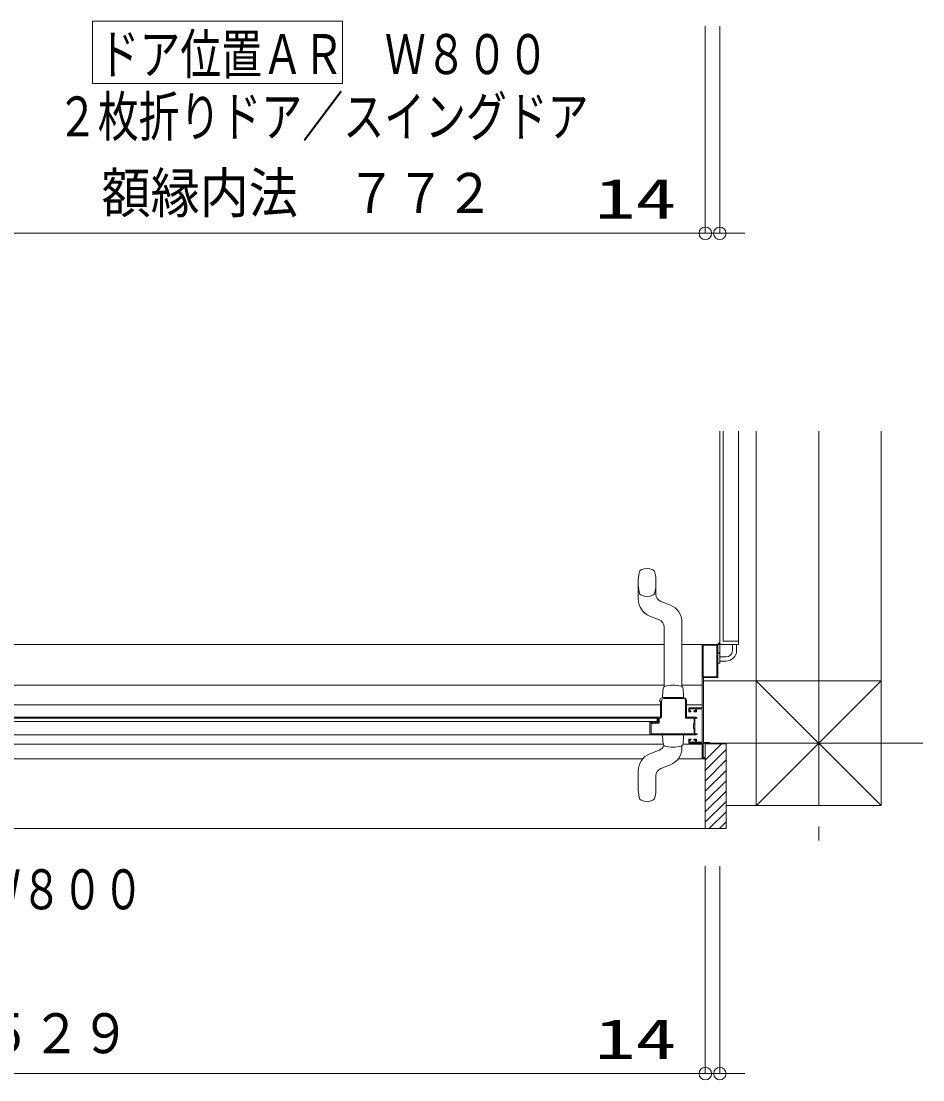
# Model space of a CAD drawing. Units: millimetres on the paper. Extents: x -305 to 305, y -152 to 152.
# Drawn here: x -157 to -113.7, y -75.1 to -24.2 of the extents above; entities that cross this region are included whole.
import ezdxf
from ezdxf.enums import TextEntityAlignment as Align

# ---------------------------------------------------------------- set-up
doc = ezdxf.new("R2010")
doc.units = ezdxf.units.MM
doc.linetypes.add('LONG_CHAIN', pattern=[21, 18, -1, 1, -1])
doc.layers.add('0-0_0', color=7, linetype='Continuous', lineweight=9)
doc.layers.add('0-1_VIEW0001', color=7, linetype='Continuous', lineweight=9)
doc.styles.add('ＭＳ ゴシック', font='')
doc.styles.get('ＭＳ ゴシック').set_extended_font_data('MS Gothic')

# ---------------------------------------------------------------- blocks, each defined once
blk = doc.blocks.new('_ORIGIN')
at = {"layer": '0-0_0'}
blk.add_line((0, 0), (-1, 0), dxfattribs=at)
blk.add_circle((0, 0), 0.5, dxfattribs=at)

msp = doc.modelspace()

# ---------------------------------------------------------------- linework, layer by layer
at = {"layer": '0-0_0'}
for p, q in [((-124.134, -24.448), (-124.134, -34.407)), ((-124.134, -24.448), (-124.134, -34.407)), ((-123.434, -24.448), (-123.434, -34.407)), ((-162.134, -34.407), (-124.734, -34.407)), ((-124.134, -34.407), (-129.381, -34.407)), ((-124.734, -34.407), (-125.334, -34.407)), ((-124.134, -34.407), (-123.434, -34.407)), ((-122.834, -34.407), (-122.234, -34.407)), ((-124.134, -64.824), (-124.134, -74.783)), ((-124.134, -64.824), (-124.134, -74.783)), ((-123.434, -64.824), (-123.434, -74.783)), ((-199.959, -74.783), (-124.734, -74.783)), ((-124.134, -74.783), (-129.381, -74.783)), ((-124.734, -74.783), (-125.334, -74.783)), ((-124.134, -74.783), (-123.434, -74.783)), ((-122.834, -74.783), (-122.234, -74.783))]:
    msp.add_line(p, q, dxfattribs=at)
at = {"layer": '0-1_VIEW0001'}
for p, q in [((-153.574, -27.215), (-153.574, -24.215)), ((-153.574, -24.215), (-141.574, -24.215)), ((-141.574, -27.215), (-141.574, -24.215)), ((-153.574, -27.215), (-141.574, -27.215)), ((-123.434, -43.908), (-123.434, -54.01)), ((-123.434, -43.908), (-123.434, -54.134)), ((-123.284, -43.908), (-123.284, -54.009)), ((-122.534, -43.908), (-122.534, -54.159)), ((-121.684, -43.908), (-121.684, -61.908)), ((-115.684, -43.908), (-115.684, -61.908)), ((-127.359, -51.185), (-127.359, -51.984)), ((-126.509, -51.185), (-126.509, -51.746)), ((-125.811, -52.277), (-126.272, -52.095)), ((-126.346, -52.98), (-126.806, -52.797)), ((-126.109, -56.19), (-126.109, -53.328)), ((-125.259, -56.189), (-125.259, -53.09)), ((-162.559, -54.159), (-126.109, -54.159)), ((-124.309, -54.159), (-125.259, -54.159)), ((-124.284, -54.159), (-124.284, -57.209)), ((-123.534, -54.159), (-124.284, -54.159)), ((-124.234, -54.204), (-124.234, -55.714)), ((-123.579, -54.204), (-124.234, -54.204)), ((-123.579, -55.714), (-123.579, -54.204)), ((-123.459, -54.159), (-123.534, -54.159)), ((-123.534, -54.559), (-123.534, -54.159)), ((-123.434, -54.184), (-123.434, -55.059)), ((-123.409, -54.159), (-122.534, -54.159)), ((-123.284, -54.009), (-122.534, -54.009)), ((-122.834, -54.46), (-122.834, -54.159)), ((-122.634, -54.46), (-122.634, -54.159)), ((-123.534, -54.599), (-123.459, -54.599)), ((-123.134, -54.759), (-123.434, -54.759)), ((-123.434, -55.059), (-123.534, -55.059)), ((-123.134, -54.959), (-123.434, -54.959)), ((-124.234, -55.714), (-123.579, -55.714)), ((-124.229, -55.759), (-124.229, -58.869)), ((-124.229, -55.908), (-115.684, -55.908)), ((-121.684, -55.908), (-115.684, -61.908)), ((-121.683, -61.908), (-115.683, -55.908)), ((-162.084, -56.12), (-126.109, -56.12)), ((-126.184, -56.635), (-126.165, -56.287)), ((-125.259, -56.12), (-124.309, -56.12)), ((-126.334, -56.86), (-126.334, -56.87)), ((-126.319, -56.885), (-126.299, -56.885)), ((-126.284, -56.9), (-126.284, -57.66)), ((-126.239, -56.86), (-126.239, -57.66)), ((-126.184, -56.635), (-126.184, -56.71)), ((-126.184, -56.71), (-126.184, -56.635)), ((-126.184, -56.71), (-126.182, -56.71)), ((-126.184, -56.71), (-126.182, -56.71)), ((-125.184, -56.71), (-126.184, -56.71)), ((-125.184, -56.755), (-126.134, -56.755)), ((-125.186, -56.71), (-125.184, -56.71)), ((-125.185, -56.71), (-125.184, -56.71)), ((-125.079, -57.71), (-125.079, -56.86)), ((-125.034, -57.66), (-125.034, -56.86)), ((-163.434, -57.07), (-126.284, -57.07)), ((-125.034, -57.07), (-124.284, -57.07)), ((-124.934, -57.209), (-124.934, -57.409)), ((-124.284, -57.209), (-124.934, -57.209)), ((-124.934, -57.409), (-124.829, -57.409)), ((-124.889, -57.359), (-124.889, -57.259)), ((-124.889, -57.259), (-124.604, -57.259)), ((-124.829, -57.359), (-124.889, -57.359)), ((-124.829, -57.409), (-124.829, -57.359)), ((-124.679, -57.359), (-124.679, -57.409)), ((-124.604, -57.359), (-124.679, -57.359)), ((-124.679, -57.409), (-124.559, -57.409)), ((-124.604, -57.259), (-124.604, -57.359)), ((-124.559, -57.409), (-124.559, -57.259)), ((-124.559, -57.259), (-124.284, -57.259)), ((-124.284, -57.259), (-124.284, -58.859)), ((-162.964, -57.713), (-126.404, -57.713)), ((-126.284, -57.66), (-162.574, -57.66)), ((-126.454, -57.863), (-162.574, -57.863)), ((-126.794, -57.895), (-126.794, -58.51)), ((-126.772, -57.877), (-126.787, -57.885)), ((-126.772, -57.877), (-126.762, -57.877)), ((-126.764, -57.875), (-126.765, -57.875)), ((-126.754, -57.89), (-126.754, -57.885)), ((-126.744, -57.96), (-126.744, -58.46)), ((-126.655, -57.96), (-126.744, -57.96)), ((-126.657, -57.915), (-126.729, -57.915)), ((-126.613, -57.898), (-126.651, -57.914)), ((-126.598, -57.941), (-126.636, -57.956)), ((-126.404, -57.895), (-126.594, -57.895)), ((-126.359, -57.94), (-126.592, -57.94)), ((-126.454, -57.863), (-126.454, -57.713)), ((-126.404, -57.713), (-126.404, -57.895)), ((-126.359, -57.71), (-126.359, -57.94)), ((-126.289, -57.71), (-126.359, -57.71)), ((-124.674, -57.71), (-125.079, -57.71)), ((-124.574, -57.66), (-125.034, -57.66)), ((-124.699, -57.985), (-124.674, -57.96)), ((-124.699, -58.185), (-124.699, -57.985)), ((-124.674, -57.96), (-124.674, -57.71)), ((-124.634, -57.71), (-124.544, -57.71)), ((-124.634, -58.46), (-124.634, -57.71)), ((-124.634, -58.345), (-124.634, -57.825)), ((-126.744, -58.46), (-124.674, -58.46)), ((-124.674, -58.21), (-124.699, -58.185)), ((-124.674, -58.46), (-124.674, -58.21)), ((-124.544, -58.46), (-124.634, -58.46)), ((-126.162, -58.955), (-200.409, -58.955)), ((-162.574, -58.51), (-124.574, -58.51)), ((-126.184, -58.51), (-126.184, -58.585)), ((-126.184, -58.585), (-126.165, -58.932)), ((-126.164, -58.932), (-126.166, -58.932)), ((-126.164, -58.932), (-126.165, -58.932)), ((-125.205, -58.955), (-124.284, -58.955)), ((-125.184, -58.585), (-125.202, -58.932)), ((-125.184, -58.585), (-125.184, -58.51)), ((-124.934, -58.909), (-124.284, -58.909)), ((-124.889, -58.759), (-124.829, -58.759)), ((-124.889, -58.859), (-124.889, -58.759)), ((-124.604, -58.859), (-124.889, -58.859)), ((-124.829, -58.759), (-124.829, -58.709)), ((-124.559, -58.709), (-124.679, -58.709)), ((-124.679, -58.709), (-124.679, -58.759)), ((-124.679, -58.759), (-124.604, -58.759)), ((-124.604, -58.759), (-124.604, -58.859)), ((-124.559, -58.859), (-124.559, -58.709)), ((-124.284, -58.859), (-124.559, -58.859)), ((-124.284, -59.661), (-124.284, -58.909)), ((-124.234, -59.609), (-124.234, -58.909)), ((-124.234, -58.909), (-123.934, -58.909)), ((-123.934, -58.869), (-124.229, -58.869)), ((-124.134, -58.937), (-124.134, -63.012)), ((-123.134, -58.937), (-124.134, -58.937)), ((-124.134, -59.718), (-123.353, -58.937)), ((-123.934, -58.909), (-123.934, -58.869)), ((-123.134, -58.937), (-123.134, -63.012)), ((-126.806, -59.422), (-126.346, -59.24)), ((-126.074, -59.045), (-126.075, -59.045)), ((-126.074, -59.045), (-126.075, -59.045)), ((-125.259, -59.129), (-125.259, -59.03)), ((-124.134, -60.213), (-123.134, -59.213)), ((-127.143, -59.66), (-200.559, -59.66)), ((-124.134, -59.661), (-125.439, -59.661)), ((-124.134, -59.609), (-124.234, -59.609)), ((-124.134, -59.644), (-124.134, -59.624)), ((-124.133, -60.713), (-123.134, -59.713)), ((-127.359, -61.035), (-127.359, -60.235)), ((-126.509, -60.473), (-126.509, -61.035)), ((-124.134, -61.213), (-123.134, -60.213)), ((-124.134, -61.713), (-123.134, -60.713)), ((-124.134, -62.208), (-123.134, -61.208)), ((-124.134, -62.703), (-123.134, -61.703)), ((-123.134, -61.908), (-115.684, -61.908)), ((-123.948, -63.012), (-123.134, -62.198)), ((-201.559, -63.012), (-123.134, -63.012)), ((-123.453, -63.012), (-123.134, -62.693))]:
    msp.add_line(p, q, dxfattribs=at)
at = {"layer": '0-1_VIEW0001', "linetype": 'LONG_CHAIN'}
for p, q in [((-118.684, -43.908), (-118.684, -63.587)), ((-123.934, -58.908), (-113.684, -58.908))]:
    msp.add_line(p, q, dxfattribs=at)
at = {"layer": '0-1_VIEW0001'}
for points in [[(-124.229, -55.759), (-123.534, -55.759), (-123.534, -54.599)], [(-123.459, -54.599), (-123.459, -54.559), (-123.534, -54.559)], [(-125.184, -56.71), (-125.184, -56.635), (-125.202, -56.287)], [(-126.184, -56.71), (-126.29, -56.754), (-126.334, -56.86)], [(-126.334, -56.87), (-126.329, -56.88), (-126.319, -56.885)], [(-126.299, -56.885), (-126.288, -56.889), (-126.284, -56.9)], [(-126.134, -56.755), (-126.208, -56.785), (-126.239, -56.86)], [(-125.034, -56.86), (-125.078, -56.754), (-125.184, -56.71)], [(-125.079, -56.86), (-125.11, -56.785), (-125.184, -56.755)], [(-126.787, -57.885), (-126.792, -57.891), (-126.794, -57.895)], [(-126.765, -57.875), (-126.769, -57.875), (-126.772, -57.877)], [(-126.754, -57.885), (-126.757, -57.878), (-126.764, -57.875)], [(-126.729, -57.915), (-126.747, -57.907), (-126.754, -57.89)], [(-126.651, -57.914), (-126.654, -57.914), (-126.657, -57.915)], [(-126.636, -57.956), (-126.645, -57.959), (-126.655, -57.96)], [(-126.594, -57.895), (-126.604, -57.896), (-126.613, -57.898)], [(-126.592, -57.94), (-126.595, -57.94), (-126.598, -57.941)], [(-126.239, -57.66), (-126.254, -57.695), (-126.289, -57.71)], [(-124.544, -57.71), (-124.537, -57.707), (-124.534, -57.7), (-124.546, -57.671), (-124.574, -57.66)], [(-124.574, -58.51), (-124.546, -58.498), (-124.534, -58.47), (-124.537, -58.463), (-124.544, -58.46)], [(-124.829, -58.709), (-124.934, -58.709), (-124.934, -58.909)], [(-126.272, -60.125), (-126.069, -60.044), (-125.811, -59.942)]]:
    msp.add_lwpolyline(points, dxfattribs=at)
for centre, radius, start, end in [((-124.951, -51.185), 2.408, 168.6588, 191.3412), ((-127.116, -50.75), 0.2, 115.34, 168.6588), ((-126.934, -51.135), 0.625, 64.66, 115.34), ((-126.752, -50.75), 0.2, 11.3412, 64.66), ((-128.916, -51.185), 2.408, 348.6588, 11.3412), ((-127.116, -51.619), 0.2, 191.3412, 244.66), ((-126.934, -51.235), 0.625, 244.66, 295.34), ((-126.752, -51.619), 0.2, 295.34, 348.6588), ((-126.134, -51.746), 0.375, 180, 248.3964), ((-126.484, -51.984), 0.875, 180, 248.3964), ((-126.134, -53.09), 0.875, 0, 68.3964), ((-126.484, -53.328), 0.375, 0, 68.3964), ((-123.584, -54.009), 0.15, 270, 0), ((-123.459, -54.184), 0.025, 360, 90), ((-123.409, -54.134), 0.025, 180, 270), ((-123.134, -54.459), 0.5, 270, 0), ((-123.134, -54.459), 0.3, 270, 0), ((-126.041, -56.294), 0.125, 108.4568, 176.999), ((-125.684, -57.54), 1.421, 74.2183, 106.2037), ((-125.327, -56.294), 0.125, 3.001, 76.3206), ((-126.041, -58.925), 0.125, 183.001, 254.0572), ((-125.327, -58.925), 0.125, 283.521, 356.9989), ((-126.484, -60.235), 0.875, 111.6036, 180), ((-126.484, -58.891), 0.375, 291.6036, 340.9366), ((-125.684, -57.679), 1.421, 254.0189, 285.7696), ((-126.134, -59.129), 0.875, 291.6036, 0), ((-126.134, -60.473), 0.375, 111.6036, 180), ((-124.951, -61.035), 2.408, 180, 191.3412), ((-128.916, -61.035), 2.408, 348.6588, 0), ((-127.116, -61.469), 0.2, 191.3412, 244.66), ((-126.752, -61.469), 0.2, 295.34, 348.6588), ((-126.934, -61.085), 0.625, 244.66, 295.34)]:
    msp.add_arc(centre, radius, start, end, dxfattribs=at)

# ---------------------------------------------------------------- block references
at = {"layer": '0-0_0', "xscale": 0.6, "yscale": 0.6}
for p in [(-124.134, -34.407), (-124.134, -34.407), (-124.134, -74.783), (-124.134, -74.783)]:
    msp.add_blockref('_ORIGIN', p, dxfattribs=at)
at = {"layer": '0-0_0', "xscale": 0.6, "yscale": 0.6, "rotation": 180}
for p in [(-123.434, -34.407), (-123.434, -74.783)]:
    msp.add_blockref('_ORIGIN', p, dxfattribs=at)

# ---------------------------------------------------------------- texts
at = {"layer": '0-0_0', "style": 'ＭＳ ゴシック'}
for s, width, p in [('額縁内法\u3000７７２', 0.9, (-153.143, -34.005)), ('14', 1.5, (-129.453, -34.277)), ('額縁内法\u3000１５２９', 0.9, (-173.002, -74.381)), ('14', 1.5, (-129.453, -74.654))]:
    msp.add_text(s, height=1.921, dxfattribs=dict(at, width=width)).set_placement(p, align=Align.BOTTOM_LEFT)
at = {"layer": '0-1_VIEW0001', "style": 'ＭＳ ゴシック', "width": 0.75}
for s, p in [('ドア位置ＡＲ\u3000Ｗ８００', (-153.288, -27.334)), ('２枚折りドア／スイングドア', (-155.288, -30.332)), ('ドア位置ＡＲ\u3000Ｗ８００', (-172.737, -67.466))]:
    msp.add_text(s, height=1.921, dxfattribs=at).set_placement(p, align=Align.BOTTOM_LEFT)

doc.saveas('drawing.dxf')
